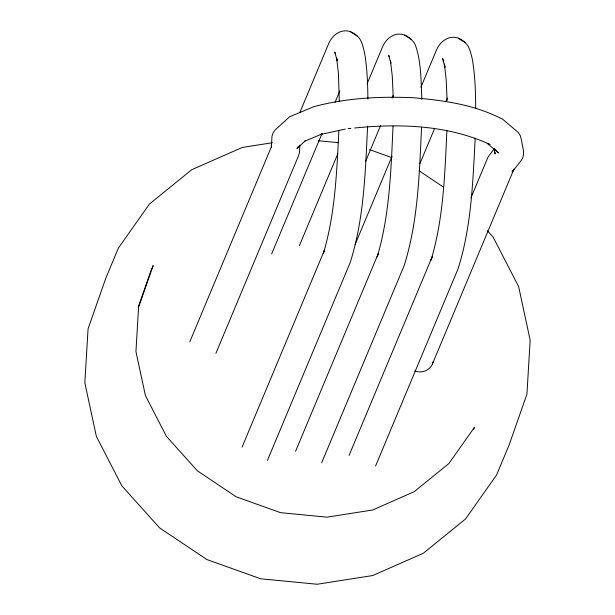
<?xml version="1.0" encoding="UTF-8"?>
<svg xmlns="http://www.w3.org/2000/svg" width="615" height="615" viewBox="0 0 615 615"><rect width="100%" height="100%" fill="white"/><g stroke="black" fill="none" stroke-linecap="round" stroke-linejoin="round"><path stroke-width="0.92" d="M339.319 101.537L338.404 73.116L336.589 57.518L337.228 60.8L334.729 51.991L335.552 53.62M367.885 99.023C367.747 83.333 367.178 67.542 364.403 52.067C362.658 45.541 361.405 37.407 354.44 34.325M421.782 99.461L421.782 96.67C420.891 79.55 421.198 61.915 415.517 45.502C414.202 42.043 411.643 39.214 408.337 37.553M475.664 108.263C475.641 91.635 475.095 74.915 472.182 58.525C470.437 51.998 469.191 43.857 462.226 40.782M338.88 130.418C336.751 171.708 335.26 213.843 323.298 253.672L324.359 250.413L242.056 447.151M367.616 126.083C365.318 171.793 364.157 218.609 350.189 262.559L267.394 460.489M393.046 126.121C390.986 169.901 389.772 214.62 377.187 256.893L378.248 253.634L295.577 451.264M421.575 127.413C419.292 173.753 418.215 221.223 404.086 265.788L321.66 462.834M446.905 130.288C444.845 173.761 443.584 218.156 431.077 260.122L432.137 256.862L349.097 455.377M475.195 138.206C472.827 182.032 471.451 226.904 457.975 269.009L375.55 466.055M271.33 147.608L271.999 136.215L273.091 132.894L275.066 130.011L289.596 116.773L313.788 106.703C346.037 97.97 379.578 96.317 412.826 97.7C442.523 100.26 472.72 104.312 499.68 117.826L502.509 119.064L518.399 132.625L520.244 135.554L521.197 138.898L523.573 151.275L523.573 154.811L522.604 158.193L520.721 161.207L512.118 172.039L513.948 169.087L432.383 364.072M299.905 145.178L299.459 152.82L298.367 156.179L215.896 353.325M138.198 307.239L150.567 271.884M150.883 270.984L153.173 265.511L138.583 307.208L135.938 351.572L145.409 395.583L166.358 436.25L197.354 470.79L236.291 496.859L280.509 512.672L326.996 517.161L372.582 510.012L414.156 491.708L448.904 463.51L474.442 427.333L473.458 429.67M189.804 341.786L271.692 146.032M299.805 112.599L328.264 44.564C333.299 31.749 346.691 25.63 357.53 36.3M271.669 253.88L322.091 133.347M335.067 102.321L339.887 90.805M299.367 245.7L337.827 153.765M367.04 83.932L382.161 47.785C387.196 34.97 400.58 28.859 411.42 39.529M365.471 161.691L380.631 125.452M392.093 98.046L393.208 95.394M355.109 244.516L392.07 156.156M420.898 87.238L436.05 51.014C441.086 38.199 454.47 32.08 465.309 42.75M419.861 163.728L434.69 128.274M445.813 101.683L447.297 98.139M470.959 197.838L487.979 157.156L494.422 148.399M298.483 146.347L296.999 148.515L305.547 140.558M304.402 141.342L322.283 133.847M322.345 133.793L320.769 134.408L345.346 129.081M272.391 142.726L242.318 147.439L191.742 169.702L149.483 204.003L118.418 248.006L105.811 278.157L88.06 328.871L84.839 382.838L96.363 436.373L121.847 485.835L159.554 527.855L206.909 559.558L260.691 578.792L317.232 584.25L372.682 575.555L423.258 553.292L465.517 518.991L496.582 474.988L509.189 444.837L526.94 394.123L530.161 340.157L518.637 286.621L493.153 237.152L487.403 230.748M348.105 128.597L350.927 128.343M354.686 127.997C400.034 123.431 448.089 125.045 490.032 144.54L487.195 143.31L498.604 152.966L495.075 149.191M318.501 140.743L338.288 142.649M369.546 149.645L391.955 157.663M458.582 38.468L461.727 40.475M404.693 35.24L407.83 37.246M350.796 32.018L353.94 34.025M419.146 170.832L443.607 187.214M443.746 60.893L442.516 58.44L445.014 67.25L444.368 63.968L446.19 79.566L447.113 100.583M389.441 56.849L388.626 55.219L390.871 63.145M390.802 62.384L390.479 60.739L392.293 76.345L393.216 97.355M494.03 148.745L495.037 153.981L495.029 152.213M433.191 361.559A14.283 13.43 22.7 0 1 414.748 370.983"/></g></svg>
